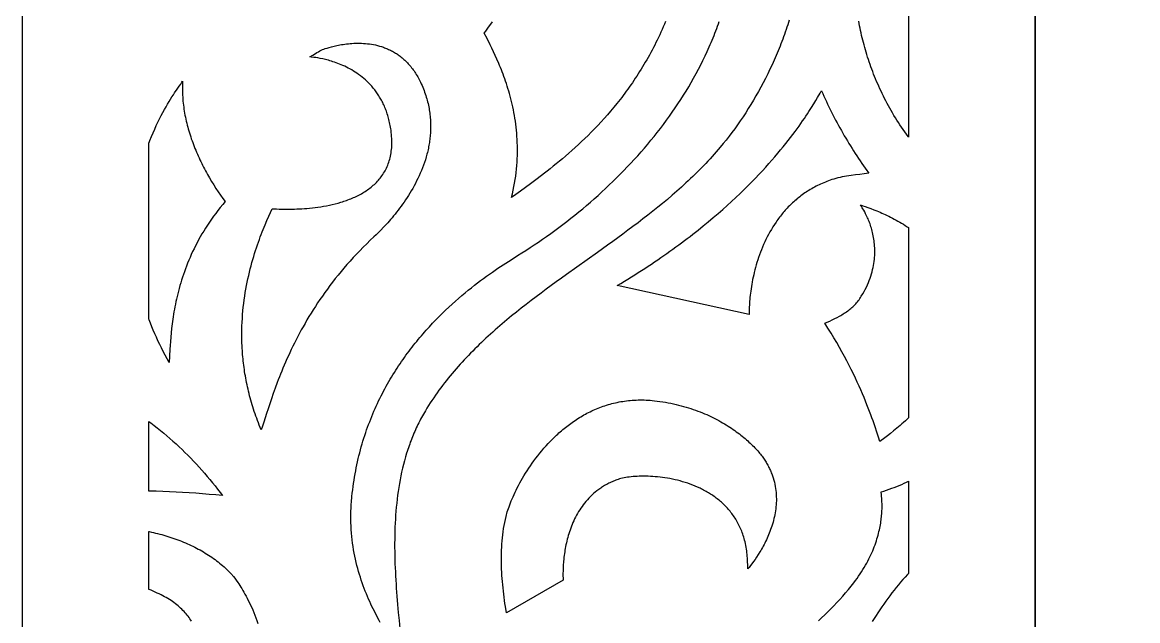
# Model space of a CAD drawing. Extents: x -1000 to 1000, y -1450 to 1450.
# Drawn here: x -1000 to -559.5, y -394.9 to -158.5 of the extents above; entities that cross this region are included whole.
import ezdxf

# ---------------------------------------------------------------- set-up
doc = ezdxf.new("R2010")
doc.units = 0
doc.layers.add('LAYER_1', color=18, linetype='CONTINUOUS')

msp = doc.modelspace()

# ---------------------------------------------------------------- linework, layer by layer
at = {"layer": 'LAYER_1'}
for points in [[(-1000, -1450), (-600, -1450), (-600, 1050), (-1000, 1050)], [(-600, -1450), (600, -1450), (600, 1050), (-600, 1050)], [(-866.81, -166.8), (-866.04, -166.82), (-865.27, -166.86), (-864.48, -166.91), (-863.7, -166.99), (-862.9, -167.09), (-862.11, -167.21), (-861.31, -167.35), (-860.51, -167.51), (-859.71, -167.7), (-858.91, -167.92), (-858.11, -168.16), (-857.71, -168.29), (-857.31, -168.43), (-856.91, -168.57), (-856.51, -168.73), (-856.12, -168.89), (-855.72, -169.06), (-855.33, -169.23), (-854.94, -169.41), (-854.55, -169.61), (-854.16, -169.8), (-853.77, -170.01), (-853.38, -170.23), (-853, -170.45), (-852.62, -170.68), (-852.24, -170.93), (-851.86, -171.18), (-851.49, -171.43), (-851.12, -171.7), (-850.75, -171.98), (-850.38, -172.27), (-850.02, -172.56), (-849.66, -172.87), (-849.3, -173.18), (-848.94, -173.51), (-848.59, -173.84), (-848.25, -174.19), (-847.9, -174.54), (-847.56, -174.91), (-847.23, -175.28), (-846.89, -175.67), (-846.56, -176.06), (-846.24, -176.47), (-845.92, -176.89), (-845.61, -177.32), (-845.29, -177.76), (-844.99, -178.21), (-844.69, -178.68), (-844.39, -179.15), (-844.1, -179.64), (-843.81, -180.13), (-843.53, -180.64), (-843.26, -181.17), (-842.99, -181.7), (-842.72, -182.25), (-842.42, -182.9), (-842.13, -183.55), (-841.85, -184.2), (-841.59, -184.85), (-841.34, -185.5), (-841.1, -186.14), (-840.87, -186.79), (-840.66, -187.43), (-840.46, -188.08), (-840.27, -188.72), (-840.09, -189.36), (-839.92, -190), (-839.77, -190.63), (-839.63, -191.27), (-839.49, -191.9), (-839.37, -192.54), (-839.26, -193.17), (-839.16, -193.8), (-839.08, -194.42), (-839, -195.05), (-838.93, -195.67), (-838.87, -196.3), (-838.82, -196.92), (-838.79, -197.53), (-838.76, -198.15), (-838.74, -198.76), (-838.73, -199.38), (-838.73, -199.99), (-838.74, -200.6), (-838.76, -201.2), (-838.79, -201.81), (-838.83, -202.41), (-838.87, -203.01), (-838.92, -203.6), (-838.99, -204.2), (-839.06, -204.79), (-839.14, -205.38), (-839.22, -205.97), (-839.32, -206.55), (-839.42, -207.13), (-839.53, -207.71), (-839.64, -208.29), (-839.77, -208.86), (-839.9, -209.43), (-840.03, -210), (-840.18, -210.57), (-840.33, -211.13), (-840.48, -211.69), (-840.82, -212.8), (-841.17, -213.9), (-841.55, -214.98), (-841.96, -216.06), (-842.38, -217.12), (-842.82, -218.16), (-843.28, -219.2), (-843.76, -220.21), (-844.25, -221.22), (-844.76, -222.21), (-845.28, -223.18), (-845.81, -224.14), (-846.36, -225.08), (-846.91, -226), (-847.47, -226.91), (-848.05, -227.8), (-848.62, -228.68), (-849.21, -229.54), (-849.8, -230.38), (-850.39, -231.2), (-850.98, -232), (-851.58, -232.78), (-852.17, -233.55), (-852.76, -234.29), (-853.35, -235.02), (-853.94, -235.72), (-854.52, -236.41), (-855.1, -237.07), (-855.66, -237.71), (-856.22, -238.33), (-856.77, -238.93), (-857.31, -239.5), (-858.35, -240.59), (-859.34, -241.58), (-860.26, -242.47), (-861.1, -243.27), (-862.55, -244.63), (-863.96, -246), (-865.34, -247.37), (-866.69, -248.74), (-868.01, -250.12), (-869.3, -251.5), (-870.55, -252.88), (-871.78, -254.26), (-872.97, -255.64), (-874.13, -257.02), (-875.27, -258.4), (-876.38, -259.78), (-877.45, -261.15), (-878.5, -262.53), (-879.53, -263.91), (-880.52, -265.28), (-881.49, -266.65), (-882.43, -268.01), (-883.35, -269.37), (-884.24, -270.73), (-885.11, -272.08), (-885.96, -273.43), (-886.78, -274.77), (-887.57, -276.11), (-888.35, -277.44), (-889.1, -278.76), (-889.83, -280.07), (-890.54, -281.38), (-891.22, -282.68), (-891.89, -283.97), (-892.54, -285.25), (-893.16, -286.52), (-893.77, -287.78), (-894.36, -289.03), (-894.93, -290.27), (-895.48, -291.5), (-896.02, -292.72), (-896.54, -293.92), (-897.04, -295.11), (-897.53, -296.29), (-898, -297.46), (-898.46, -298.61), (-898.9, -299.75), (-899.33, -300.87), (-900.14, -303.06), (-900.91, -305.2), (-901.63, -307.26), (-902.3, -309.25), (-902.94, -311.17), (-903.54, -313.01), (-904.64, -316.43), (-905.16, -318.01), (-905.65, -319.5), (-906.03, -318.58), (-906.39, -317.67), (-906.75, -316.76), (-907.09, -315.86), (-907.43, -314.95), (-907.75, -314.05), (-908.07, -313.15), (-908.37, -312.26), (-908.66, -311.36), (-908.95, -310.47), (-909.22, -309.58), (-909.48, -308.69), (-909.74, -307.8), (-909.98, -306.92), (-910.21, -306.04), (-910.44, -305.16), (-910.65, -304.28), (-910.86, -303.41), (-911.05, -302.53), (-911.24, -301.67), (-911.42, -300.8), (-911.59, -299.94), (-911.75, -299.08), (-911.9, -298.22), (-912.05, -297.36), (-912.18, -296.51), (-912.31, -295.66), (-912.43, -294.82), (-912.54, -293.98), (-912.64, -293.14), (-912.73, -292.3), (-912.82, -291.46), (-912.9, -290.63), (-912.97, -289.81), (-913.04, -288.98), (-913.09, -288.16), (-913.14, -287.35), (-913.19, -286.53), (-913.25, -284.91), (-913.29, -283.31), (-913.3, -281.72), (-913.28, -280.15), (-913.24, -278.59), (-913.18, -277.04), (-913.09, -275.51), (-912.98, -274), (-912.86, -272.5), (-912.71, -271.02), (-912.54, -269.56), (-912.35, -268.12), (-912.14, -266.69), (-911.92, -265.28), (-911.68, -263.88), (-911.43, -262.51), (-911.16, -261.16), (-910.88, -259.82), (-910.58, -258.5), (-910.27, -257.21), (-909.96, -255.93), (-909.63, -254.68), (-909.29, -253.44), (-908.95, -252.23), (-908.6, -251.03), (-908.24, -249.86), (-907.87, -248.71), (-907.51, -247.59), (-907.13, -246.48), (-906.76, -245.4), (-906.38, -244.35), (-906, -243.31), (-905.62, -242.3), (-905.24, -241.32), (-904.86, -240.36), (-904.11, -238.51), (-903.37, -236.77), (-902.65, -235.13), (-901.97, -233.6), (-901.32, -232.18), (-900.43, -232.23), (-899.61, -232.27), (-898.56, -232.31), (-897.31, -232.34), (-895.87, -232.36), (-895.08, -232.36), (-894.26, -232.35), (-893.4, -232.34), (-892.5, -232.32), (-891.57, -232.28), (-890.61, -232.24), (-889.62, -232.19), (-888.61, -232.12), (-887.57, -232.04), (-886.51, -231.94), (-885.44, -231.83), (-884.34, -231.7), (-883.24, -231.55), (-882.12, -231.38), (-880.99, -231.2), (-879.86, -230.99), (-878.72, -230.76), (-877.58, -230.51), (-876.44, -230.23), (-875.3, -229.93), (-874.16, -229.61), (-873.6, -229.43), (-873.04, -229.25), (-872.48, -229.07), (-871.92, -228.87), (-871.37, -228.67), (-870.82, -228.46), (-870.27, -228.25), (-869.73, -228.02), (-869.19, -227.79), (-868.66, -227.55), (-868.13, -227.3), (-867.6, -227.05), (-867.08, -226.78), (-866.57, -226.51), (-866.06, -226.23), (-865.56, -225.94), (-865.07, -225.65), (-864.58, -225.34), (-864.1, -225.02), (-863.63, -224.7), (-863.16, -224.36), (-862.7, -224.02), (-862.26, -223.67), (-861.82, -223.31), (-861.38, -222.93), (-860.96, -222.55), (-860.55, -222.16), (-860.15, -221.76), (-859.75, -221.35), (-859.37, -220.92), (-859, -220.49), (-858.64, -220.05), (-858.29, -219.59), (-857.95, -219.13), (-857.63, -218.65), (-857.31, -218.17), (-857.01, -217.67), (-856.72, -217.16), (-856.45, -216.64), (-856.18, -216.1), (-855.93, -215.56), (-855.7, -215), (-855.48, -214.43), (-855.27, -213.85), (-855.08, -213.26), (-854.91, -212.66), (-854.75, -212.04), (-854.6, -211.41), (-854.47, -210.77), (-854.36, -210.11), (-854.26, -209.44), (-854.18, -208.76), (-854.12, -208.07), (-854.08, -207.36), (-854.05, -206.64), (-854.04, -205.9), (-854.05, -205.15), (-854.08, -204.39), (-854.13, -203.61), (-854.19, -202.82), (-854.28, -202.01), (-854.38, -201.2), (-854.48, -200.56), (-854.58, -199.94), (-854.69, -199.33), (-854.8, -198.73), (-854.93, -198.13), (-855.06, -197.55), (-855.2, -196.97), (-855.35, -196.41), (-855.51, -195.85), (-855.67, -195.3), (-855.84, -194.76), (-856.02, -194.22), (-856.2, -193.7), (-856.39, -193.18), (-856.59, -192.68), (-856.79, -192.18), (-857, -191.69), (-857.21, -191.2), (-857.44, -190.73), (-857.66, -190.26), (-857.9, -189.8), (-858.13, -189.35), (-858.38, -188.91), (-858.63, -188.47), (-858.88, -188.05), (-859.14, -187.63), (-859.4, -187.21), (-859.67, -186.81), (-859.94, -186.41), (-860.22, -186.02), (-860.5, -185.64), (-860.79, -185.26), (-861.08, -184.89), (-861.37, -184.53), (-861.67, -184.17), (-861.97, -183.83), (-862.28, -183.49), (-862.58, -183.15), (-863.21, -182.5), (-863.85, -181.88), (-864.49, -181.28), (-865.15, -180.71), (-865.81, -180.17), (-866.49, -179.64), (-867.16, -179.14), (-867.85, -178.67), (-868.53, -178.21), (-869.22, -177.78), (-869.91, -177.37), (-870.61, -176.98), (-871.3, -176.61), (-871.99, -176.26), (-872.67, -175.93), (-873.35, -175.62), (-874.03, -175.33), (-874.7, -175.05), (-875.37, -174.79), (-876.02, -174.55), (-876.67, -174.32), (-877.3, -174.11), (-877.93, -173.91), (-878.54, -173.73), (-879.13, -173.56), (-879.72, -173.41), (-880.28, -173.26), (-881.36, -173.01), (-882.36, -172.81), (-883.27, -172.64), (-884.09, -172.51), (-884.81, -172.41), (-885.88, -172.28), (-886.44, -172.22), (-885.31, -171.54), (-884.2, -170.84), (-883.63, -170.5), (-883.07, -170.16), (-882.49, -169.84), (-881.91, -169.54), (-881.72, -169.45), (-881.39, -169.32), (-880.93, -169.15), (-880.33, -168.94), (-879.62, -168.71), (-878.8, -168.46), (-877.87, -168.21), (-876.84, -167.95), (-876.29, -167.82), (-875.72, -167.7), (-875.14, -167.58), (-874.53, -167.46), (-873.9, -167.35), (-873.26, -167.25), (-872.59, -167.16), (-871.92, -167.07), (-871.22, -167), (-870.52, -166.93), (-869.8, -166.88), (-869.07, -166.84), (-868.33, -166.81), (-867.58, -166.8)], [(-936.72, -182.61), (-936.75, -183.4), (-936.77, -184.19), (-936.77, -184.98), (-936.76, -185.76), (-936.74, -186.55), (-936.71, -187.34), (-936.66, -188.13), (-936.61, -188.92), (-936.54, -189.71), (-936.46, -190.5), (-936.37, -191.28), (-936.27, -192.07), (-936.16, -192.86), (-936.03, -193.65), (-935.9, -194.43), (-935.75, -195.22), (-935.6, -196), (-935.43, -196.78), (-935.26, -197.56), (-935.07, -198.34), (-934.87, -199.12), (-934.67, -199.9), (-934.45, -200.68), (-934.23, -201.45), (-934, -202.22), (-933.76, -203), (-933.5, -203.76), (-933.25, -204.53), (-932.98, -205.3), (-932.7, -206.06), (-932.42, -206.82), (-932.12, -207.58), (-931.82, -208.33), (-931.51, -209.09), (-931.2, -209.84), (-930.87, -210.58), (-930.54, -211.33), (-930.21, -212.07), (-929.86, -212.81), (-929.51, -213.54), (-929.15, -214.28), (-928.79, -215.01), (-928.41, -215.73), (-928.04, -216.45), (-927.65, -217.17), (-927.26, -217.89), (-926.87, -218.6), (-926.06, -220), (-925.23, -221.4), (-924.38, -222.77), (-923.51, -224.13), (-922.63, -225.47), (-921.73, -226.79), (-920.81, -228.09), (-919.88, -229.36), (-920.86, -230.52), (-921.81, -231.68), (-922.73, -232.84), (-923.61, -234), (-924.48, -235.16), (-925.31, -236.33), (-926.11, -237.49), (-926.89, -238.66), (-927.64, -239.83), (-928.36, -240.99), (-929.06, -242.15), (-929.73, -243.32), (-930.38, -244.48), (-931, -245.64), (-931.6, -246.8), (-932.18, -247.95), (-932.73, -249.1), (-933.26, -250.25), (-933.77, -251.39), (-934.26, -252.53), (-934.72, -253.67), (-935.17, -254.8), (-935.6, -255.92), (-936, -257.04), (-936.39, -258.15), (-936.76, -259.26), (-937.11, -260.36), (-937.44, -261.45), (-937.76, -262.54), (-938.06, -263.62), (-938.34, -264.68), (-938.61, -265.74), (-938.87, -266.8), (-939.11, -267.84), (-939.33, -268.87), (-939.54, -269.89), (-939.74, -270.9), (-939.93, -271.9), (-940.1, -272.89), (-940.26, -273.87), (-940.42, -274.84), (-940.56, -275.79), (-940.69, -276.73), (-940.81, -277.66), (-941.03, -279.47), (-941.21, -281.23), (-941.37, -282.93), (-941.5, -284.56), (-941.61, -286.13), (-941.71, -287.63), (-941.87, -290.41), (-942.01, -292.88), (-942.81, -291.45), (-943.58, -290.02), (-944.32, -288.6), (-945.04, -287.18), (-945.74, -285.77), (-946.41, -284.36), (-947.05, -282.96), (-947.68, -281.57), (-948.27, -280.18), (-948.85, -278.79), (-949.39, -277.42), (-949.92, -276.05), (-950, -275.84), (-950, -206.18), (-949.95, -206.03), (-949.64, -205.24), (-949.01, -203.68), (-948.37, -202.17), (-947.72, -200.71), (-947.07, -199.3), (-946.42, -197.93), (-945.77, -196.62), (-945.12, -195.36), (-944.48, -194.14), (-943.84, -192.98), (-943.22, -191.88), (-942.61, -190.82), (-942.01, -189.82), (-941.43, -188.87), (-940.88, -187.98), (-940.34, -187.15), (-939.83, -186.37), (-938.9, -184.98), (-938.1, -183.83), (-937.45, -182.92), (-936.97, -182.25), (-936.68, -181.83)], [(-683.88, -186.64), (-683.4, -187.71), (-682.92, -188.77), (-682.43, -189.84), (-681.93, -190.9), (-681.42, -191.96), (-680.9, -193.01), (-680.38, -194.06), (-679.85, -195.11), (-679.31, -196.15), (-678.77, -197.19), (-678.22, -198.23), (-677.66, -199.26), (-677.09, -200.29), (-676.52, -201.32), (-675.94, -202.34), (-675.35, -203.35), (-674.76, -204.37), (-674.15, -205.38), (-673.55, -206.38), (-672.93, -207.38), (-672.31, -208.38), (-671.68, -209.37), (-671.05, -210.36), (-670.41, -211.34), (-669.76, -212.32), (-669.1, -213.29), (-668.44, -214.26), (-667.77, -215.22), (-667.1, -216.18), (-666.42, -217.14), (-665.73, -218.09), (-666.6, -218.23), (-667.46, -218.36), (-669.21, -218.6), (-670.95, -218.82), (-672.69, -219.05), (-673.56, -219.17), (-674.43, -219.31), (-675.29, -219.45), (-676.16, -219.62), (-677.01, -219.79), (-677.86, -220), (-678.71, -220.22), (-679.13, -220.34), (-679.55, -220.47), (-680.22, -220.69), (-680.89, -220.91), (-681.55, -221.15), (-682.2, -221.39), (-682.84, -221.65), (-683.48, -221.91), (-684.1, -222.17), (-684.72, -222.45), (-685.32, -222.73), (-685.92, -223.02), (-686.51, -223.32), (-687.1, -223.63), (-687.67, -223.94), (-688.23, -224.26), (-688.79, -224.59), (-689.34, -224.92), (-689.88, -225.26), (-690.41, -225.61), (-690.94, -225.96), (-691.46, -226.32), (-691.97, -226.68), (-692.47, -227.06), (-692.96, -227.43), (-693.45, -227.81), (-693.92, -228.2), (-694.4, -228.6), (-694.86, -229), (-695.31, -229.4), (-695.76, -229.81), (-696.2, -230.22), (-696.64, -230.64), (-697.06, -231.07), (-697.48, -231.49), (-697.89, -231.93), (-698.3, -232.36), (-698.7, -232.8), (-699.09, -233.25), (-699.47, -233.7), (-699.85, -234.15), (-700.22, -234.61), (-700.58, -235.07), (-700.94, -235.53), (-701.29, -236), (-701.64, -236.47), (-701.97, -236.94), (-702.3, -237.42), (-702.95, -238.37), (-703.56, -239.34), (-704.16, -240.32), (-704.73, -241.31), (-705.27, -242.3), (-705.79, -243.3), (-706.29, -244.31), (-706.77, -245.31), (-707.23, -246.32), (-707.66, -247.34), (-708.07, -248.35), (-708.46, -249.36), (-708.84, -250.37), (-709.19, -251.38), (-709.52, -252.39), (-709.84, -253.39), (-710.13, -254.39), (-710.41, -255.38), (-710.67, -256.36), (-710.92, -257.33), (-711.14, -258.29), (-711.35, -259.25), (-711.55, -260.19), (-711.73, -261.12), (-711.9, -262.03), (-712.05, -262.94), (-712.19, -263.82), (-712.32, -264.69), (-712.43, -265.54), (-712.53, -266.37), (-712.62, -267.18), (-712.69, -267.98), (-712.76, -268.74), (-712.82, -269.49), (-712.86, -270.21), (-712.9, -270.91), (-712.93, -271.58), (-712.94, -272.23), (-712.95, -272.84), (-712.96, -273.43), (-712.95, -273.99), (-765, -262.51), (-763.58, -261.67), (-762.18, -260.82), (-760.8, -259.97), (-759.44, -259.12), (-758.08, -258.27), (-756.75, -257.42), (-755.43, -256.58), (-754.12, -255.73), (-752.83, -254.88), (-751.55, -254.03), (-750.29, -253.18), (-749.05, -252.34), (-747.82, -251.49), (-746.6, -250.64), (-745.4, -249.8), (-744.21, -248.95), (-743.04, -248.11), (-741.88, -247.27), (-740.73, -246.43), (-739.6, -245.59), (-738.49, -244.75), (-737.38, -243.92), (-736.29, -243.08), (-735.22, -242.25), (-734.16, -241.42), (-733.11, -240.59), (-731.06, -238.94), (-729.06, -237.3), (-727.12, -235.67), (-725.22, -234.05), (-723.38, -232.44), (-721.59, -230.84), (-719.85, -229.26), (-718.17, -227.69), (-716.53, -226.14), (-714.94, -224.6), (-713.4, -223.08), (-711.91, -221.58), (-710.46, -220.09), (-709.06, -218.63), (-707.71, -217.18), (-706.4, -215.76), (-705.14, -214.36), (-703.92, -212.98), (-702.74, -211.62), (-701.61, -210.29), (-700.52, -208.98), (-699.47, -207.7), (-698.46, -206.45), (-697.49, -205.22), (-696.56, -204.02), (-695.68, -202.85), (-694.82, -201.71), (-694.01, -200.6), (-693.24, -199.53), (-692.5, -198.48), (-691.8, -197.47), (-691.13, -196.5), (-690.5, -195.56), (-689.9, -194.65), (-689.33, -193.78), (-688.3, -192.16), (-687.4, -190.69), (-686.61, -189.39), (-685.95, -188.26), (-684.95, -186.53), (-684.6, -185.95), (-684.46, -185.73), (-684.35, -185.56)], [(-668.05, -230.97), (-667.07, -231.31), (-666.02, -231.68), (-664.9, -232.1), (-663.71, -232.55), (-662.47, -233.05), (-661.18, -233.59), (-660.52, -233.88), (-659.85, -234.18), (-659.17, -234.49), (-658.48, -234.82), (-657.78, -235.15), (-657.07, -235.5), (-656.36, -235.87), (-655.65, -236.24), (-654.93, -236.63), (-654.21, -237.04), (-653.48, -237.45), (-652.75, -237.89), (-652.02, -238.33), (-651.29, -238.79), (-650.56, -239.27), (-650, -239.65), (-650, -314.82), (-650.54, -315.33), (-651.23, -315.97), (-651.92, -316.59), (-652.6, -317.19), (-653.27, -317.78), (-654.58, -318.9), (-655.86, -319.95), (-657.08, -320.93), (-658.24, -321.84), (-659.33, -322.68), (-661.27, -324.15), (-661.84, -322.37), (-662.48, -320.42), (-663.2, -318.29), (-663.58, -317.17), (-663.99, -316), (-664.43, -314.79), (-664.88, -313.55), (-665.37, -312.26), (-665.87, -310.94), (-666.41, -309.57), (-666.97, -308.17), (-667.56, -306.74), (-668.19, -305.27), (-668.84, -303.76), (-669.52, -302.22), (-670.24, -300.65), (-670.99, -299.04), (-671.78, -297.4), (-672.6, -295.73), (-673.46, -294.03), (-674.36, -292.29), (-675.3, -290.53), (-676.27, -288.74), (-677.29, -286.92), (-678.35, -285.07), (-679.46, -283.19), (-680.6, -281.29), (-681.8, -279.36), (-683.04, -277.41), (-682.07, -276.97), (-681.09, -276.53), (-680.11, -276.06), (-679.14, -275.58), (-678.17, -275.09), (-677.21, -274.56), (-676.74, -274.29), (-676.27, -274.02), (-675.81, -273.74), (-675.35, -273.45), (-674.9, -273.15), (-674.45, -272.85), (-674.01, -272.54), (-673.58, -272.22), (-673.16, -271.89), (-672.75, -271.55), (-672.34, -271.21), (-671.95, -270.86), (-671.56, -270.49), (-671.19, -270.12), (-670.83, -269.74), (-670.48, -269.34), (-670.14, -268.94), (-669.82, -268.53), (-669.51, -268.1), (-669.21, -267.66), (-668.91, -267.2), (-668.63, -266.75), (-668.08, -265.83), (-667.57, -264.93), (-667.09, -264.03), (-666.64, -263.13), (-666.23, -262.24), (-665.85, -261.36), (-665.49, -260.49), (-665.17, -259.62), (-664.88, -258.76), (-664.61, -257.9), (-664.38, -257.06), (-664.16, -256.22), (-663.98, -255.39), (-663.82, -254.57), (-663.68, -253.76), (-663.56, -252.96), (-663.47, -252.16), (-663.4, -251.38), (-663.35, -250.61), (-663.32, -249.85), (-663.31, -249.09), (-663.31, -248.35), (-663.34, -247.62), (-663.38, -246.9), (-663.43, -246.2), (-663.5, -245.5), (-663.59, -244.82), (-663.69, -244.15), (-663.8, -243.49), (-663.92, -242.84), (-664.05, -242.21), (-664.19, -241.6), (-664.34, -240.99), (-664.5, -240.4), (-664.67, -239.83), (-664.84, -239.27), (-665.02, -238.72), (-665.2, -238.19), (-665.39, -237.67), (-665.58, -237.18), (-665.78, -236.69), (-665.97, -236.22), (-666.17, -235.77), (-666.56, -234.92), (-666.94, -234.14), (-667.31, -233.43), (-667.66, -232.8), (-667.98, -232.24), (-668.27, -231.76), (-668.71, -231.04), (-668.95, -230.66)], [(-755.23, -307.69), (-754.44, -307.71), (-753.64, -307.74), (-752.83, -307.78), (-752.02, -307.84), (-751.2, -307.91), (-750.38, -307.99), (-749.26, -308.12), (-748.16, -308.27), (-747.07, -308.44), (-745.99, -308.61), (-744.92, -308.81), (-743.87, -309.01), (-742.83, -309.23), (-741.81, -309.46), (-740.8, -309.71), (-739.8, -309.97), (-738.81, -310.24), (-737.84, -310.52), (-736.88, -310.81), (-735.94, -311.12), (-735.01, -311.43), (-734.09, -311.75), (-733.18, -312.09), (-732.29, -312.43), (-731.42, -312.78), (-730.55, -313.14), (-729.7, -313.51), (-728.87, -313.89), (-728.05, -314.28), (-727.24, -314.67), (-726.44, -315.07), (-725.66, -315.47), (-724.9, -315.88), (-724.14, -316.3), (-723.4, -316.72), (-722.68, -317.15), (-721.97, -317.58), (-721.27, -318.01), (-720.59, -318.45), (-719.92, -318.89), (-719.26, -319.34), (-718.62, -319.79), (-718, -320.24), (-717.38, -320.69), (-716.79, -321.14), (-716.2, -321.6), (-715.63, -322.05), (-715.08, -322.51), (-714.53, -322.96), (-714.01, -323.42), (-713.49, -323.87), (-713, -324.32), (-712.51, -324.78), (-712.04, -325.23), (-711.59, -325.67), (-711.15, -326.12), (-710.72, -326.56), (-710.31, -327), (-709.91, -327.43), (-709.53, -327.86), (-709.16, -328.29), (-708.81, -328.71), (-708.47, -329.13), (-708.15, -329.54), (-707.84, -329.94), (-707.55, -330.34), (-707.27, -330.73), (-707, -331.11), (-706.75, -331.49), (-706.52, -331.86), (-706.26, -332.27), (-706.02, -332.69), (-705.78, -333.1), (-705.55, -333.52), (-705.33, -333.93), (-705.12, -334.35), (-704.92, -334.77), (-704.72, -335.18), (-704.54, -335.6), (-704.36, -336.02), (-704.19, -336.43), (-704.02, -336.85), (-703.87, -337.27), (-703.72, -337.68), (-703.58, -338.1), (-703.44, -338.52), (-703.2, -339.35), (-702.98, -340.18), (-702.79, -341.01), (-702.63, -341.83), (-702.5, -342.66), (-702.39, -343.48), (-702.3, -344.3), (-702.24, -345.11), (-702.2, -345.93), (-702.19, -346.73), (-702.19, -347.54), (-702.22, -348.34), (-702.27, -349.13), (-702.34, -349.93), (-702.43, -350.71), (-702.53, -351.49), (-702.66, -352.26), (-702.8, -353.03), (-702.96, -353.79), (-703.13, -354.55), (-703.31, -355.29), (-703.51, -356.03), (-703.73, -356.76), (-703.95, -357.49), (-704.19, -358.2), (-704.44, -358.91), (-704.7, -359.6), (-704.97, -360.29), (-705.25, -360.97), (-705.53, -361.63), (-705.83, -362.29), (-706.13, -362.94), (-706.43, -363.57), (-706.74, -364.2), (-707.06, -364.81), (-707.38, -365.41), (-707.7, -366), (-708.02, -366.58), (-708.35, -367.14), (-708.68, -367.69), (-709.33, -368.75), (-709.98, -369.75), (-710.61, -370.69), (-711.23, -371.57), (-711.83, -372.39), (-712.4, -373.14), (-712.93, -373.82), (-713.42, -374.43), (-713.47, -373), (-713.54, -371.57), (-713.58, -370.85), (-713.63, -370.14), (-713.68, -369.42), (-713.75, -368.71), (-713.82, -367.99), (-713.91, -367.28), (-714.01, -366.57), (-714.12, -365.87), (-714.24, -365.16), (-714.38, -364.46), (-714.54, -363.77), (-714.72, -363.07), (-714.88, -362.46), (-715.06, -361.86), (-715.25, -361.27), (-715.45, -360.69), (-715.66, -360.11), (-715.87, -359.55), (-716.1, -358.99), (-716.33, -358.44), (-716.58, -357.9), (-716.83, -357.37), (-717.09, -356.85), (-717.36, -356.34), (-717.64, -355.83), (-717.92, -355.34), (-718.21, -354.85), (-718.52, -354.37), (-718.82, -353.9), (-719.14, -353.44), (-719.46, -352.98), (-719.79, -352.53), (-720.13, -352.09), (-720.48, -351.66), (-720.83, -351.24), (-721.19, -350.82), (-721.55, -350.42), (-721.92, -350.02), (-722.3, -349.62), (-722.68, -349.24), (-723.07, -348.86), (-723.47, -348.49), (-723.87, -348.13), (-724.27, -347.78), (-724.68, -347.43), (-725.1, -347.09), (-725.52, -346.75), (-725.94, -346.43), (-726.37, -346.11), (-726.81, -345.8), (-727.25, -345.49), (-727.69, -345.2), (-728.14, -344.91), (-728.59, -344.62), (-729.05, -344.34), (-729.5, -344.07), (-729.97, -343.81), (-730.43, -343.55), (-730.9, -343.3), (-731.37, -343.06), (-731.85, -342.82), (-732.32, -342.59), (-733.29, -342.14), (-734.26, -341.72), (-735.24, -341.33), (-736.22, -340.96), (-737.21, -340.61), (-738.21, -340.28), (-739.21, -339.98), (-740.21, -339.7), (-741.21, -339.44), (-742.21, -339.2), (-743.21, -338.98), (-744.2, -338.78), (-745.2, -338.61), (-746.18, -338.45), (-747.16, -338.31), (-748.14, -338.19), (-749.1, -338.08), (-750.05, -338), (-751, -337.93), (-751.93, -337.88), (-752.84, -337.84), (-753.74, -337.82), (-754.63, -337.81), (-755.5, -337.82), (-756.35, -337.84), (-757.18, -337.88), (-757.99, -337.93), (-758.77, -337.99), (-759.54, -338.07), (-760.28, -338.15), (-760.99, -338.25), (-761.68, -338.36), (-762.34, -338.48), (-762.97, -338.61), (-763.57, -338.75), (-764.14, -338.9), (-764.68, -339.06), (-765.18, -339.23), (-765.64, -339.4), (-766.11, -339.59), (-766.57, -339.78), (-767.02, -339.98), (-767.47, -340.19), (-767.91, -340.4), (-768.34, -340.62), (-768.77, -340.84), (-769.19, -341.06), (-769.6, -341.29), (-770.01, -341.53), (-770.41, -341.77), (-770.8, -342.02), (-771.19, -342.27), (-771.57, -342.52), (-771.94, -342.78), (-772.31, -343.04), (-772.67, -343.31), (-773.03, -343.58), (-773.72, -344.14), (-774.39, -344.71), (-775.04, -345.29), (-775.66, -345.9), (-776.26, -346.51), (-776.84, -347.14), (-777.4, -347.77), (-777.94, -348.42), (-778.45, -349.09), (-778.94, -349.76), (-779.42, -350.44), (-779.87, -351.13), (-780.31, -351.82), (-780.72, -352.53), (-781.12, -353.24), (-781.5, -353.95), (-781.86, -354.67), (-782.2, -355.4), (-782.53, -356.13), (-782.84, -356.86), (-783.14, -357.6), (-783.41, -358.33), (-783.68, -359.07), (-783.93, -359.81), (-784.16, -360.54), (-784.38, -361.28), (-784.58, -362.01), (-784.78, -362.74), (-784.96, -363.47), (-785.12, -364.19), (-785.28, -364.91), (-785.42, -365.63), (-785.55, -366.33), (-785.67, -367.03), (-785.79, -367.73), (-785.89, -368.41), (-785.98, -369.09), (-786.06, -369.75), (-786.13, -370.41), (-786.25, -371.69), (-786.34, -372.91), (-786.4, -374.09), (-786.44, -375.2), (-786.46, -376.24), (-786.46, -377.21), (-786.44, -378.11), (-786.42, -378.92), (-808.83, -391.72), (-809.19, -389.29), (-809.37, -388.07), (-809.53, -386.85), (-809.69, -385.62), (-809.85, -384.39), (-809.99, -383.16), (-810.12, -381.93), (-810.25, -380.69), (-810.36, -379.45), (-810.46, -378.21), (-810.55, -376.97), (-810.62, -375.73), (-810.68, -374.49), (-810.73, -373.25), (-810.76, -372.02), (-810.77, -370.78), (-810.77, -369.54), (-810.76, -368.3), (-810.72, -367.07), (-810.66, -365.84), (-810.59, -364.61), (-810.49, -363.38), (-810.38, -362.16), (-810.24, -360.94), (-810.08, -359.73), (-809.9, -358.51), (-809.69, -357.31), (-809.46, -356.11), (-809.21, -354.91), (-808.93, -353.72), (-808.78, -353.13), (-808.62, -352.53), (-808.44, -351.91), (-808.24, -351.25), (-808.02, -350.57), (-807.77, -349.85), (-807.5, -349.11), (-807.21, -348.34), (-806.89, -347.55), (-806.55, -346.73), (-806.19, -345.9), (-805.8, -345.04), (-805.39, -344.16), (-804.96, -343.27), (-804.5, -342.36), (-804.02, -341.44), (-803.51, -340.5), (-802.99, -339.55), (-802.44, -338.59), (-801.86, -337.62), (-801.27, -336.65), (-800.65, -335.67), (-800, -334.68), (-799.34, -333.69), (-798.65, -332.7), (-797.93, -331.71), (-797.2, -330.72), (-796.44, -329.73), (-795.65, -328.74), (-794.85, -327.76), (-794.02, -326.79), (-793.16, -325.83), (-792.29, -324.87), (-791.39, -323.93), (-790.47, -323), (-789.52, -322.08), (-789.04, -321.63), (-788.55, -321.18), (-788.06, -320.73), (-787.56, -320.29), (-787.05, -319.86), (-786.54, -319.42), (-786.03, -319), (-785.5, -318.58), (-784.98, -318.16), (-784.44, -317.75), (-783.9, -317.34), (-783.36, -316.94), (-782.81, -316.55), (-782.25, -316.16), (-781.69, -315.78), (-781.12, -315.41), (-780.54, -315.04), (-779.96, -314.68), (-779.38, -314.32), (-778.79, -313.97), (-778.19, -313.63), (-777.59, -313.3), (-776.98, -312.98), (-776.36, -312.66), (-775.74, -312.35), (-775.11, -312.05), (-774.48, -311.76), (-773.84, -311.47), (-773.2, -311.2), (-772.55, -310.93), (-771.9, -310.68), (-771.23, -310.43), (-770.57, -310.19), (-769.9, -309.96), (-769.22, -309.74), (-768.53, -309.54), (-767.84, -309.34), (-767.15, -309.15), (-766.45, -308.97), (-765.74, -308.81), (-765.03, -308.65), (-764.31, -308.5), (-763.58, -308.37), (-762.85, -308.25), (-762.12, -308.14), (-761.37, -308.04), (-760.63, -307.95), (-759.87, -307.88), (-759.11, -307.82), (-758.35, -307.77), (-757.58, -307.73), (-756.8, -307.7), (-756.02, -307.69)], [(-949.24, -316.77), (-947.96, -317.76), (-946.69, -318.76), (-945.42, -319.77), (-944.17, -320.8), (-942.93, -321.84), (-941.71, -322.9), (-940.49, -323.97), (-939.29, -325.06), (-938.1, -326.16), (-936.92, -327.28), (-935.75, -328.41), (-934.6, -329.55), (-933.47, -330.7), (-932.34, -331.87), (-931.23, -333.05), (-930.14, -334.24), (-929.06, -335.45), (-927.99, -336.66), (-926.94, -337.89), (-925.9, -339.13), (-924.88, -340.38), (-923.88, -341.64), (-922.89, -342.91), (-921.92, -344.2), (-920.96, -345.49), (-923.57, -345.23), (-926.19, -344.98), (-928.8, -344.76), (-931.42, -344.56), (-934.04, -344.38), (-936.67, -344.21), (-939.29, -344.07), (-941.91, -343.95), (-944.54, -343.85), (-947.17, -343.77), (-949.79, -343.71), (-950, -343.7), (-950, -316.21)]]:
    msp.add_lwpolyline(points, close=True, dxfattribs=at)
for points in [[(-650, -103), (-650, -203.88), (-650.15, -203.68), (-650.82, -202.76), (-651.48, -201.84), (-652.12, -200.91), (-652.76, -199.99), (-653.38, -199.05), (-653.99, -198.12), (-654.59, -197.18), (-655.17, -196.24), (-655.75, -195.3), (-656.31, -194.35), (-656.86, -193.4), (-657.4, -192.45), (-657.93, -191.5), (-658.44, -190.55), (-658.95, -189.59), (-659.44, -188.63), (-659.92, -187.67), (-660.39, -186.71), (-660.85, -185.75), (-661.3, -184.79), (-661.74, -183.83), (-662.17, -182.86), (-662.58, -181.9), (-662.99, -180.93), (-663.38, -179.97), (-663.77, -179), (-664.14, -178.04), (-664.5, -177.07), (-664.85, -176.11), (-665.2, -175.15), (-665.53, -174.19), (-665.85, -173.23), (-666.16, -172.27), (-666.46, -171.31), (-666.75, -170.35), (-667.03, -169.4), (-667.3, -168.44), (-667.56, -167.49), (-667.81, -166.54), (-668.05, -165.6), (-668.28, -164.65), (-668.5, -163.71), (-668.71, -162.77), (-668.92, -161.83), (-669.11, -160.9), (-669.29, -159.97), (-669.47, -159.05), (-669.63, -158.12)], [(-858.6, -395.61), (-859.08, -394.76), (-859.55, -393.88), (-860.02, -392.99), (-860.49, -392.09), (-860.96, -391.17), (-861.43, -390.23), (-861.89, -389.28), (-862.34, -388.31), (-862.79, -387.33), (-863.24, -386.33), (-863.68, -385.31), (-864.11, -384.28), (-864.53, -383.23), (-864.94, -382.17), (-865.34, -381.09), (-865.74, -379.99), (-866.12, -378.88), (-866.49, -377.75), (-866.84, -376.61), (-867.18, -375.45), (-867.51, -374.27), (-867.83, -373.08), (-868.12, -371.87), (-868.4, -370.64), (-868.67, -369.4), (-868.91, -368.15), (-869.14, -366.87), (-869.35, -365.58), (-869.54, -364.28), (-869.7, -362.95), (-869.85, -361.61), (-869.97, -360.26), (-870.07, -358.89), (-870.15, -357.5), (-870.2, -356.09), (-870.23, -354.67), (-870.23, -353.24), (-870.2, -351.78), (-870.15, -350.31), (-870.11, -349.57), (-870.06, -348.82), (-870.01, -348.07), (-869.95, -347.32), (-869.89, -346.56), (-869.81, -345.8), (-869.67, -344.5), (-869.52, -343.22), (-869.36, -341.94), (-869.18, -340.68), (-868.99, -339.42), (-868.78, -338.17), (-868.57, -336.93), (-868.34, -335.71), (-868.1, -334.49), (-867.85, -333.28), (-867.59, -332.08), (-867.32, -330.89), (-867.03, -329.71), (-866.74, -328.54), (-866.43, -327.38), (-866.11, -326.23), (-865.79, -325.09), (-865.45, -323.96), (-865.1, -322.84), (-864.74, -321.72), (-864.38, -320.62), (-864, -319.52), (-863.61, -318.44), (-863.22, -317.36), (-862.81, -316.3), (-862.4, -315.24), (-861.97, -314.19), (-861.54, -313.15), (-861.1, -312.12), (-860.65, -311.1), (-860.2, -310.09), (-859.73, -309.08), (-859.26, -308.09), (-858.78, -307.1), (-858.3, -306.13), (-857.8, -305.16), (-857.3, -304.2), (-856.79, -303.25), (-856.28, -302.31), (-855.76, -301.38), (-855.23, -300.46), (-854.7, -299.54), (-854.16, -298.64), (-853.61, -297.74), (-853.06, -296.85), (-852.5, -295.97), (-851.94, -295.1), (-851.37, -294.24), (-850.8, -293.39), (-850.23, -292.54), (-849.64, -291.71), (-849.06, -290.88), (-848.47, -290.06), (-847.87, -289.25), (-847.27, -288.44), (-846.67, -287.65), (-846.06, -286.86), (-845.46, -286.09), (-844.84, -285.32), (-844.23, -284.56), (-843.61, -283.8), (-842.99, -283.06), (-842.36, -282.32), (-841.73, -281.59), (-841.11, -280.87), (-840.47, -280.16), (-839.21, -278.76), (-837.93, -277.39), (-836.65, -276.06), (-835.37, -274.75), (-834.09, -273.48), (-832.8, -272.24), (-831.52, -271.03), (-830.23, -269.85), (-828.95, -268.7), (-827.68, -267.58), (-826.41, -266.49), (-825.15, -265.43), (-823.89, -264.4), (-822.65, -263.4), (-821.42, -262.43), (-820.2, -261.49), (-819, -260.57), (-817.81, -259.69), (-816.64, -258.83), (-815.48, -258), (-814.35, -257.2), (-813.24, -256.43), (-812.15, -255.69), (-811.08, -254.97), (-810.04, -254.28), (-808.04, -252.97), (-806.15, -251.78), (-804.39, -250.69), (-802.74, -249.65), (-801.09, -248.61), (-799.44, -247.54), (-797.8, -246.46), (-796.16, -245.36), (-794.53, -244.24), (-792.91, -243.1), (-791.3, -241.95), (-789.69, -240.79), (-788.09, -239.6), (-786.5, -238.4), (-784.91, -237.19), (-783.34, -235.96), (-781.77, -234.71), (-780.22, -233.45), (-778.67, -232.17), (-777.14, -230.88), (-775.61, -229.57), (-774.1, -228.25), (-772.6, -226.91), (-771.11, -225.55), (-769.63, -224.19), (-768.17, -222.8), (-766.72, -221.41), (-765.28, -220), (-763.86, -218.57), (-762.45, -217.14), (-761.05, -215.68), (-759.67, -214.22), (-758.31, -212.74), (-756.96, -211.25), (-755.63, -209.74), (-754.31, -208.22), (-753.01, -206.69), (-751.73, -205.15), (-750.47, -203.59), (-749.22, -202.02), (-748, -200.44), (-746.79, -198.85), (-745.6, -197.24), (-744.43, -195.63), (-743.28, -194), (-742.15, -192.36), (-741.04, -190.7), (-739.95, -189.04), (-738.89, -187.37), (-737.84, -185.68), (-736.82, -183.99), (-735.82, -182.28), (-734.85, -180.56), (-733.9, -178.83), (-732.97, -177.1), (-732.06, -175.35), (-731.18, -173.59), (-730.33, -171.82), (-729.5, -170.04), (-729.09, -169.15), (-728.69, -168.26), (-728.3, -167.36), (-727.92, -166.46), (-727.54, -165.56), (-727.17, -164.65), (-726.8, -163.75), (-726.44, -162.84), (-726.09, -161.93), (-725.74, -161.01), (-725.41, -160.1), (-725.07, -159.18), (-724.75, -158.26)], [(-697.11, -157.67), (-697.41, -158.62), (-697.71, -159.56), (-698.02, -160.51), (-698.33, -161.45), (-698.66, -162.39), (-698.99, -163.33), (-699.33, -164.27), (-699.67, -165.2), (-700.02, -166.14), (-700.38, -167.07), (-700.74, -167.99), (-701.49, -169.84), (-702.26, -171.68), (-703.06, -173.51), (-703.88, -175.32), (-704.72, -177.12), (-705.59, -178.91), (-706.47, -180.69), (-707.38, -182.44), (-708.31, -184.19), (-709.26, -185.91), (-710.24, -187.62), (-711.22, -189.31), (-712.23, -190.98), (-713.26, -192.63), (-714.3, -194.26), (-715.36, -195.87), (-716.43, -197.46), (-717.53, -199.02), (-718.63, -200.56), (-719.75, -202.08), (-720.88, -203.57), (-722.03, -205.04), (-723.19, -206.47), (-724.36, -207.89), (-725.15, -208.82), (-725.94, -209.74), (-726.75, -210.66), (-727.56, -211.56), (-728.38, -212.47), (-729.21, -213.36), (-730.05, -214.25), (-730.89, -215.13), (-731.74, -216.01), (-732.6, -216.88), (-733.46, -217.74), (-734.33, -218.6), (-735.21, -219.45), (-736.09, -220.3), (-736.98, -221.14), (-737.88, -221.97), (-738.78, -222.8), (-739.68, -223.62), (-740.6, -224.44), (-741.52, -225.26), (-742.44, -226.07), (-743.37, -226.87), (-745.24, -228.47), (-747.13, -230.05), (-749.04, -231.61), (-750.97, -233.16), (-752.91, -234.69), (-754.86, -236.21), (-756.83, -237.72), (-758.81, -239.22), (-760.8, -240.7), (-762.8, -242.18), (-764.8, -243.65), (-766.82, -245.12), (-768.84, -246.58), (-772.89, -249.48), (-776.95, -252.37), (-781.01, -255.26), (-785.07, -258.15), (-787.09, -259.6), (-789.1, -261.06), (-791.1, -262.52), (-793.1, -263.99), (-795.09, -265.47), (-797.07, -266.95), (-799.03, -268.45), (-800.98, -269.95), (-802.92, -271.47), (-804.84, -273), (-806.75, -274.54), (-808.64, -276.1), (-810.5, -277.68), (-812.35, -279.27), (-813.27, -280.07), (-814.18, -280.88), (-815.08, -281.69), (-815.98, -282.5), (-816.88, -283.33), (-817.76, -284.15), (-818.64, -284.98), (-819.52, -285.82), (-820.39, -286.66), (-821.25, -287.51), (-822.1, -288.37), (-822.95, -289.23), (-823.79, -290.09), (-824.62, -290.96), (-825.45, -291.84), (-826.26, -292.73), (-827.07, -293.62), (-827.88, -294.52), (-828.67, -295.42), (-829.46, -296.34), (-830.23, -297.25), (-831, -298.18), (-831.76, -299.11), (-832.52, -300.06), (-833.26, -301), (-833.99, -301.96), (-834.72, -302.92), (-835.43, -303.9), (-836.14, -304.88), (-836.84, -305.87), (-837.52, -306.86), (-838.2, -307.87), (-838.86, -308.88), (-839.52, -309.9), (-840.17, -310.94), (-840.8, -311.98), (-841.2, -312.64), (-841.58, -313.31), (-841.96, -313.98), (-842.33, -314.65), (-842.7, -315.33), (-843.05, -316.01), (-843.4, -316.69), (-843.74, -317.38), (-844.08, -318.07), (-844.4, -318.76), (-844.72, -319.46), (-845.03, -320.15), (-845.34, -320.86), (-845.63, -321.56), (-845.92, -322.27), (-846.21, -322.98), (-846.48, -323.69), (-846.75, -324.4), (-847.01, -325.12), (-847.27, -325.84), (-847.52, -326.57), (-847.76, -327.29), (-848, -328.02), (-848.23, -328.75), (-848.67, -330.22), (-849.08, -331.7), (-849.47, -333.18), (-849.84, -334.68), (-850.18, -336.18), (-850.5, -337.7), (-850.8, -339.22), (-851.07, -340.74), (-851.33, -342.28), (-851.56, -343.82), (-851.77, -345.37), (-851.97, -346.92), (-852.14, -348.48), (-852.3, -350.05), (-852.43, -351.62), (-852.55, -353.2), (-852.66, -354.78), (-852.74, -356.36), (-852.81, -357.95), (-852.87, -359.54), (-852.91, -361.14), (-852.93, -362.74), (-852.94, -364.34), (-852.94, -365.94), (-852.92, -367.55), (-852.9, -369.16), (-852.86, -370.77), (-852.81, -372.38), (-852.75, -373.99), (-852.67, -375.6), (-852.59, -377.21), (-852.5, -378.82), (-852.4, -380.44), (-852.3, -382.05), (-852.18, -383.65), (-852.06, -385.26), (-851.8, -388.47), (-851.52, -391.67), (-851.22, -394.86), (-850.9, -398.03)], [(-745.96, -158.18), (-746.41, -159.26), (-746.87, -160.33), (-747.33, -161.4), (-747.8, -162.45), (-748.27, -163.49), (-748.76, -164.52), (-749.25, -165.54), (-749.75, -166.56), (-750.25, -167.56), (-750.76, -168.56), (-751.28, -169.54), (-751.8, -170.52), (-752.33, -171.49), (-752.86, -172.45), (-753.4, -173.4), (-753.95, -174.34), (-754.5, -175.27), (-755.05, -176.19), (-755.61, -177.11), (-756.18, -178.01), (-756.75, -178.91), (-757.32, -179.79), (-757.9, -180.67), (-758.48, -181.54), (-759.07, -182.41), (-759.66, -183.26), (-760.26, -184.1), (-760.86, -184.94), (-761.46, -185.77), (-762.06, -186.59), (-762.67, -187.4), (-763.28, -188.2), (-763.9, -188.99), (-764.51, -189.78), (-765.13, -190.56), (-766.38, -192.09), (-767.64, -193.59), (-768.9, -195.05), (-770.17, -196.49), (-771.44, -197.89), (-772.72, -199.26), (-774, -200.61), (-775.28, -201.92), (-776.56, -203.2), (-777.84, -204.45), (-779.11, -205.68), (-780.39, -206.87), (-781.66, -208.04), (-782.92, -209.17), (-784.17, -210.28), (-785.42, -211.36), (-786.66, -212.42), (-787.88, -213.45), (-789.1, -214.45), (-790.3, -215.42), (-791.49, -216.37), (-792.66, -217.3), (-793.81, -218.19), (-794.95, -219.07), (-797.16, -220.74), (-799.29, -222.32), (-801.32, -223.81), (-803.24, -225.2), (-805.05, -226.51), (-806.73, -227.73), (-806.4, -226.29), (-806.09, -224.86), (-805.81, -223.44), (-805.56, -222.03), (-805.34, -220.63), (-805.14, -219.25), (-804.97, -217.87), (-804.83, -216.51), (-804.71, -215.16), (-804.61, -213.83), (-804.54, -212.5), (-804.49, -211.19), (-804.46, -209.89), (-804.45, -208.6), (-804.47, -207.33), (-804.51, -206.07), (-804.56, -204.82), (-804.63, -203.58), (-804.73, -202.36), (-804.84, -201.15), (-804.96, -199.96), (-805.11, -198.78), (-805.27, -197.61), (-805.44, -196.45), (-805.63, -195.31), (-805.83, -194.19), (-806.05, -193.08), (-806.28, -191.98), (-806.52, -190.89), (-806.77, -189.83), (-807.04, -188.77), (-807.31, -187.73), (-807.59, -186.71), (-807.88, -185.69), (-808.18, -184.7), (-808.49, -183.72), (-808.8, -182.75), (-809.12, -181.8), (-809.45, -180.87), (-809.78, -179.95), (-810.12, -179.05), (-810.46, -178.16), (-810.8, -177.29), (-811.14, -176.43), (-811.49, -175.59), (-811.83, -174.77), (-812.53, -173.17), (-813.22, -171.63), (-813.91, -170.17), (-814.58, -168.77), (-815.23, -167.44), (-816.46, -164.99), (-817.55, -162.82), (-816.97, -162.05), (-816.4, -161.29), (-815.85, -160.53), (-815.32, -159.79), (-814.3, -158.33)], [(-685.55, -394.97), (-684.3, -393.8), (-683.06, -392.61), (-681.84, -391.41), (-680.63, -390.2), (-679.44, -388.97), (-678.27, -387.72), (-677.11, -386.46), (-675.97, -385.19), (-674.85, -383.89), (-673.75, -382.58), (-672.67, -381.26), (-672.14, -380.59), (-671.62, -379.92), (-670.95, -379.04), (-670.31, -378.16), (-669.69, -377.29), (-669.1, -376.43), (-668.54, -375.56), (-667.99, -374.7), (-667.48, -373.85), (-666.98, -373), (-666.51, -372.16), (-666.06, -371.32), (-665.64, -370.49), (-665.23, -369.67), (-664.85, -368.85), (-664.48, -368.04), (-664.14, -367.24), (-663.81, -366.45), (-663.51, -365.66), (-663.22, -364.88), (-662.95, -364.11), (-662.69, -363.36), (-662.46, -362.61), (-662.24, -361.87), (-662.03, -361.14), (-661.84, -360.42), (-661.67, -359.71), (-661.5, -359.01), (-661.36, -358.32), (-661.22, -357.65), (-661.1, -356.99), (-660.99, -356.34), (-660.89, -355.7), (-660.81, -355.08), (-660.73, -354.47), (-660.66, -353.87), (-660.61, -353.29), (-660.56, -352.72), (-660.49, -351.63), (-660.45, -350.6), (-660.43, -349.64), (-660.44, -348.74), (-660.47, -347.91), (-660.51, -347.16), (-660.55, -346.48), (-660.61, -345.88), (-660.71, -344.92), (-660.8, -344.3), (-660.82, -344.12), (-660.82, -344.04), (-659.75, -343.7), (-658.69, -343.34), (-657.65, -342.98), (-656.63, -342.6), (-655.62, -342.22), (-654.63, -341.83), (-653.65, -341.44), (-652.69, -341.03), (-651.74, -340.62), (-650.8, -340.2), (-650, -339.82), (-650, -376.18), (-650.45, -376.66), (-651.35, -377.66), (-652.24, -378.67), (-653.12, -379.7), (-653.99, -380.73), (-654.84, -381.78), (-655.69, -382.85), (-656.52, -383.92), (-657.34, -385.01), (-658.16, -386.1), (-658.96, -387.21), (-659.75, -388.33), (-660.53, -389.45), (-661.3, -390.59), (-662.06, -391.74), (-662.81, -392.89), (-663.56, -394.05), (-664.29, -395.22)], [(-933.16, -395.13), (-933.48, -394.63), (-933.81, -394.14), (-934.16, -393.65), (-934.53, -393.16), (-934.91, -392.68), (-935.3, -392.21), (-935.71, -391.74), (-936.13, -391.27), (-936.57, -390.81), (-937.03, -390.36), (-937.5, -389.91), (-937.99, -389.47), (-938.49, -389.03), (-939.01, -388.6), (-939.55, -388.18), (-940.11, -387.76), (-940.68, -387.35), (-941.27, -386.95), (-941.88, -386.55), (-942.5, -386.16), (-943.15, -385.78), (-943.81, -385.4), (-944.49, -385.04), (-945.19, -384.68), (-945.9, -384.33), (-946.71, -383.95), (-947.52, -383.58), (-948.33, -383.23), (-949.13, -382.88), (-949.94, -382.55), (-950, -382.53), (-950, -359.69), (-949.87, -359.72), (-949.04, -359.89), (-948.21, -360.08), (-947.39, -360.27), (-946.57, -360.47), (-945.75, -360.68), (-944.94, -360.9), (-944.13, -361.12), (-943.33, -361.36), (-942.53, -361.6), (-941.74, -361.85), (-940.95, -362.11), (-940.16, -362.37), (-939.38, -362.65), (-938.61, -362.93), (-937.84, -363.22), (-937.08, -363.52), (-936.32, -363.83), (-935.57, -364.14), (-934.82, -364.47), (-934.08, -364.8), (-933.35, -365.14), (-932.63, -365.49), (-931.91, -365.84), (-931.19, -366.21), (-930.49, -366.58), (-929.79, -366.96), (-929.1, -367.35), (-928.42, -367.75), (-927.75, -368.15), (-927.08, -368.56), (-926.42, -368.98), (-925.77, -369.41), (-925.13, -369.85), (-924.5, -370.29), (-923.87, -370.75), (-923.26, -371.21), (-922.65, -371.68), (-922.06, -372.15), (-921.47, -372.64), (-920.89, -373.13), (-920.33, -373.63), (-919.77, -374.14), (-919.22, -374.66), (-918.69, -375.18), (-918.16, -375.71), (-917.65, -376.25), (-917.14, -376.8), (-916.93, -377.05), (-916.58, -377.49), (-916.11, -378.11), (-915.54, -378.9), (-914.88, -379.85), (-914.52, -380.39), (-914.14, -380.97), (-913.75, -381.58), (-913.34, -382.23), (-912.92, -382.92), (-912.5, -383.65), (-912.06, -384.41), (-911.63, -385.2), (-911.18, -386.03), (-910.74, -386.89), (-910.29, -387.78), (-909.85, -388.7), (-909.41, -389.66), (-908.98, -390.64), (-908.55, -391.65), (-908.13, -392.69), (-907.73, -393.75), (-907.33, -394.84), (-906.96, -395.96)]]:
    msp.add_lwpolyline(points, dxfattribs=at)

doc.saveas('drawing.dxf')
